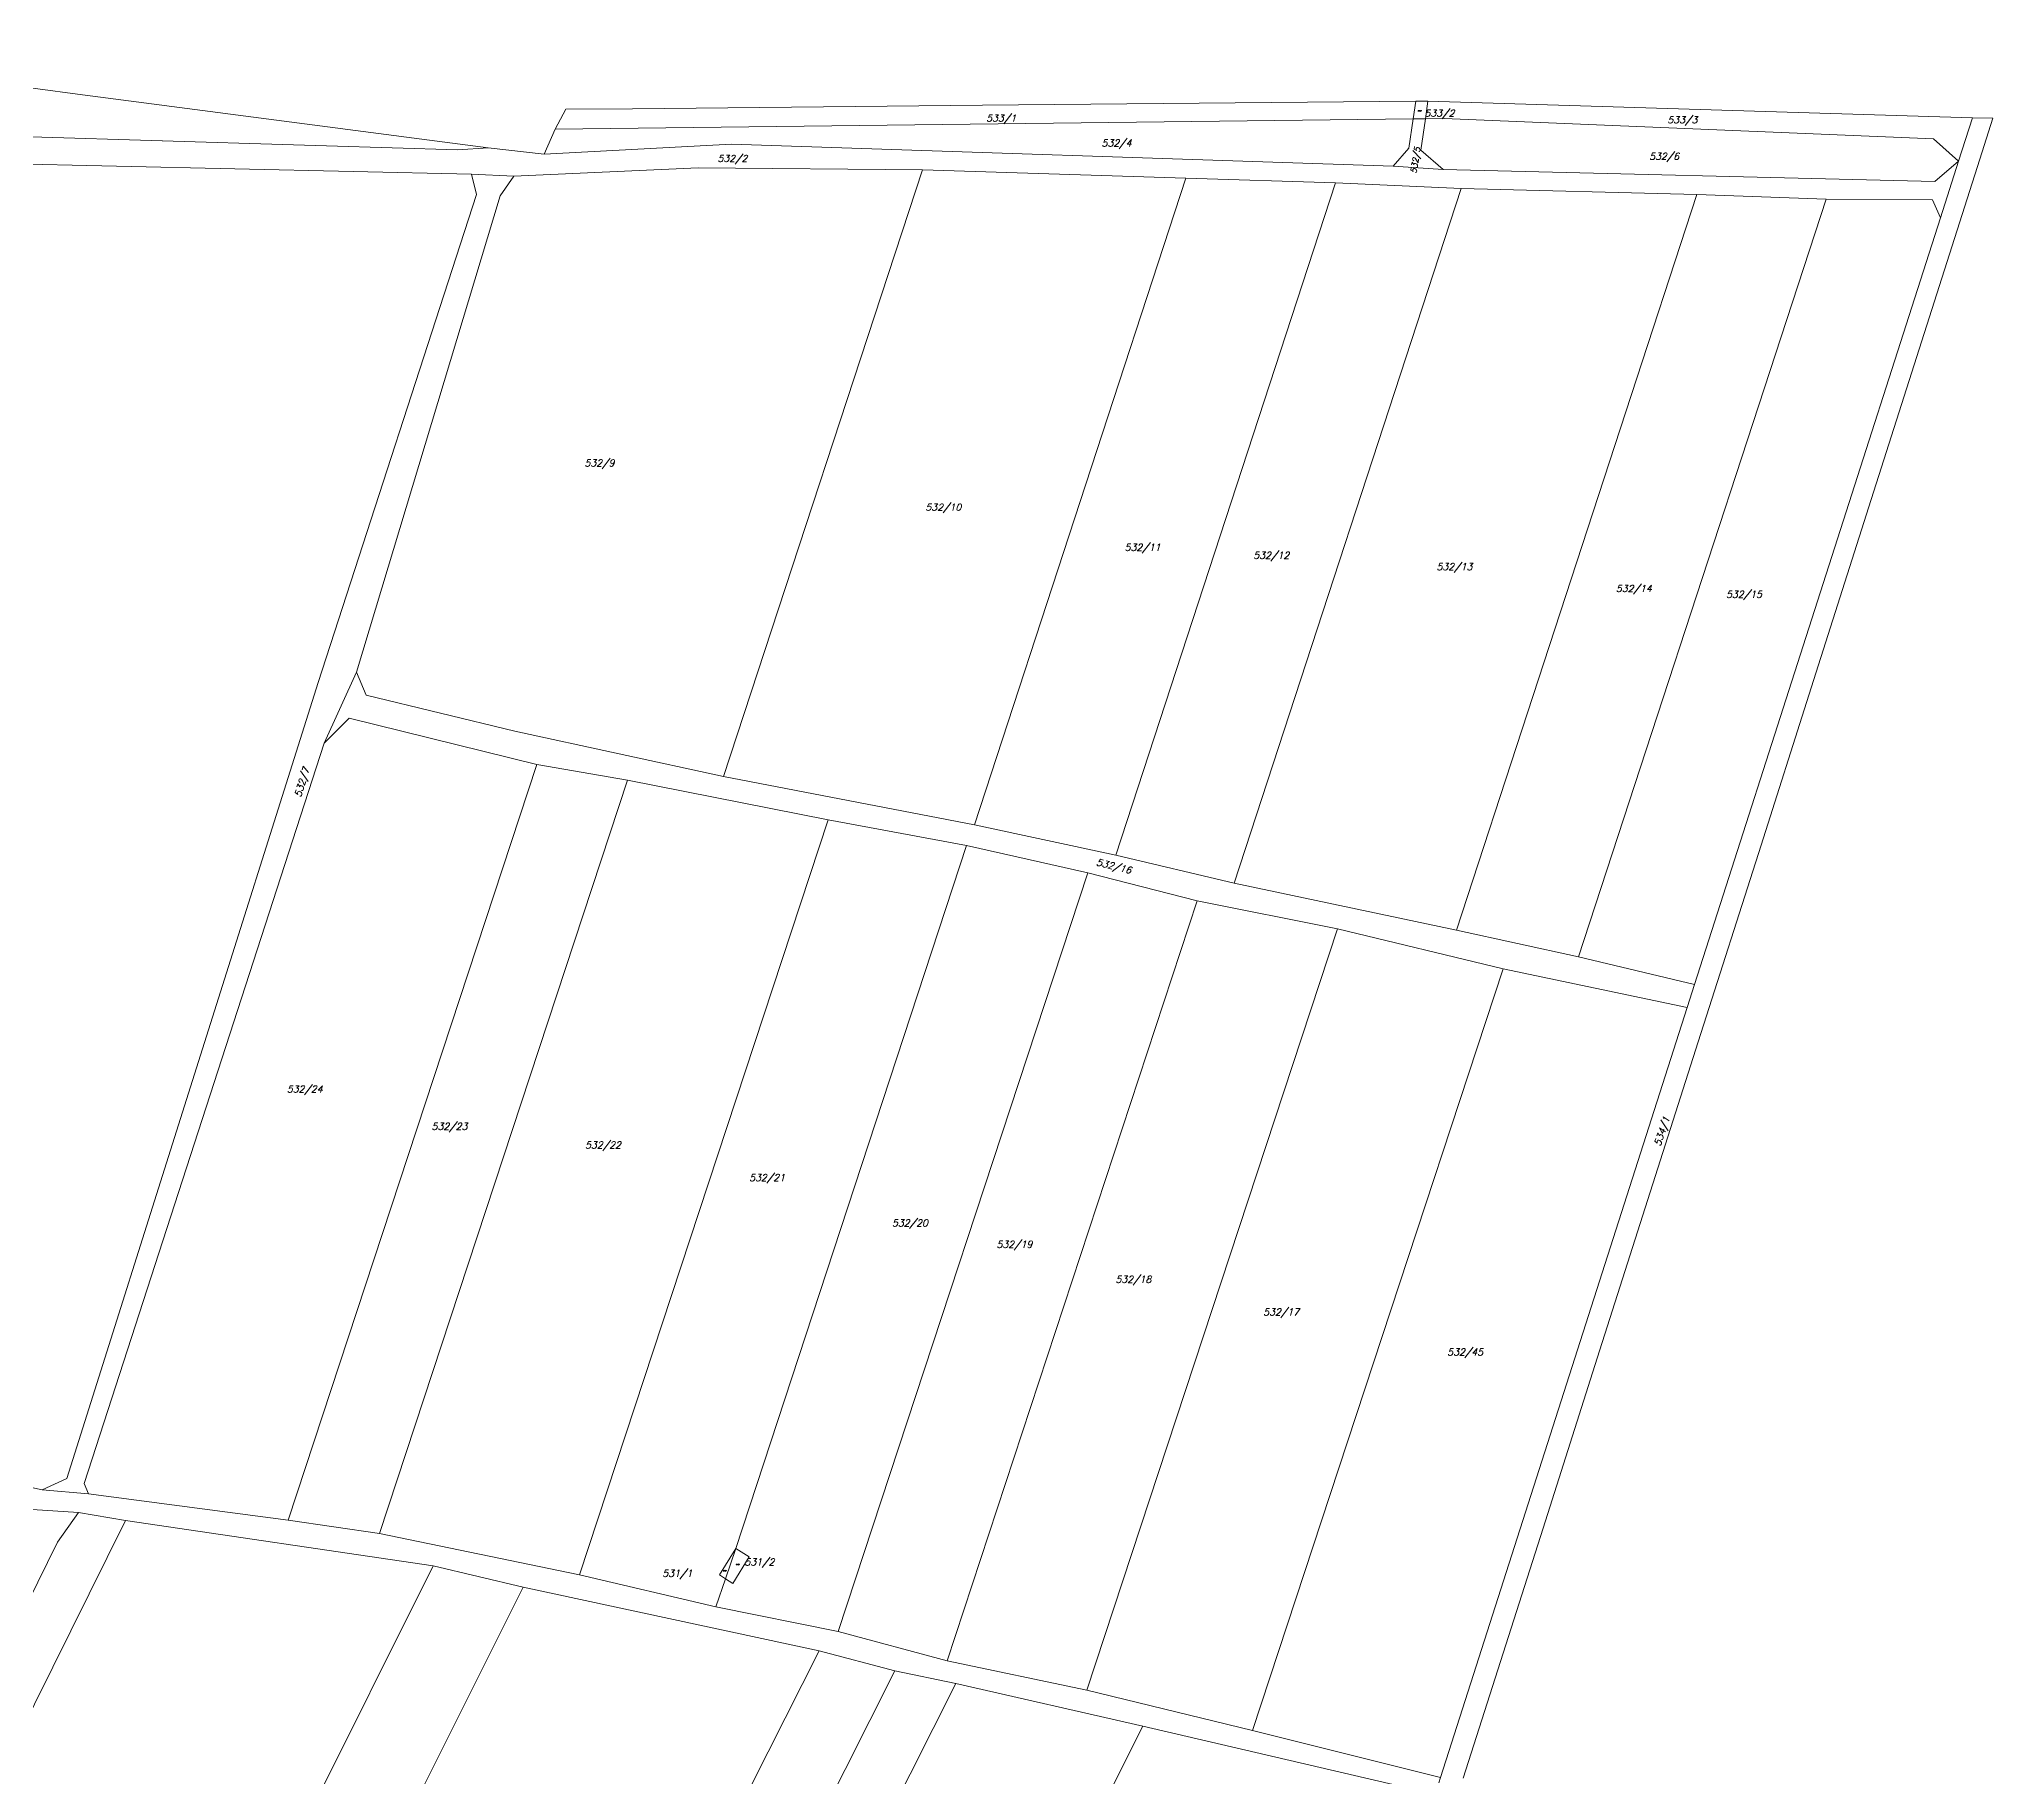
# Model space of a CAD drawing. Header units: millimetres. Extents: x -626414 to -622734, y -1174816 to -1171998.
# Drawn here: x -624904 to -624419.9, y -1172525.7 to -1172094.8 of the extents above; entities that cross this region are included whole.
import ezdxf
from ezdxf.enums import TextEntityAlignment as Align

# ---------------------------------------------------------------- set-up
doc = ezdxf.new("R2010")
doc.units = ezdxf.units.MM
doc.layers.add('Dobrinsko_hranice parcel', color=7, linetype='Continuous', lineweight=0)
doc.layers.add('Dobrinsko_parcelní čísla', color=7, linetype='Continuous', lineweight=0)
doc.styles.add('Style-ITALICS', font='ITALICS.shx')

msp = doc.modelspace()

# ---------------------------------------------------------------- linework, layer by layer
at = {"layer": 'Dobrinsko_hranice parcel', "color": 7, "linetype": 'Continuous', "lineweight": 13}
for p, q in [((-624894.55, -1172108.38), (-624995.25, -1172094.75)), ((-624894.55, -1172108.38), (-624792.76, -1172121.74)), ((-624776.16, -1172117.08), (-624773.46, -1172112.15)), ((-624773.46, -1172112.15), (-624757.01, -1172112)), ((-624670.24, -1172111.17), (-624757.01, -1172112)), ((-624670.24, -1172111.17), (-624562.9, -1172110.15)), ((-624562.9, -1172110.15), (-624563.54, -1172114.55)), ((-624562.9, -1172110.15), (-624559.87, -1172110.12)), ((-624559.87, -1172110.12), (-624560.5, -1172114.52)), ((-624559.87, -1172110.12), (-624424.94, -1172114.24)), ((-624778.91, -1172123.28), (-624776.16, -1172117.08)), ((-624776.16, -1172117.08), (-624563.54, -1172114.55)), ((-624563.54, -1172114.55), (-624564.59, -1172121.82)), ((-624563.54, -1172114.55), (-624560.5, -1172114.52)), ((-624560.5, -1172114.52), (-624561.62, -1172122.25)), ((-624560.5, -1172114.52), (-624555.82, -1172114.46)), ((-624555.82, -1172114.46), (-624434.61, -1172119.48)), ((-624424.94, -1172114.24), (-624428.36, -1172124.97)), ((-624424.94, -1172114.24), (-624419.87, -1172114.39)), ((-624419.87, -1172114.39), (-624423.11, -1172124.55)), ((-624800.24, -1172122.24), (-624927.8, -1172118.27)), ((-624792.76, -1172121.74), (-624800.24, -1172122.24)), ((-624792.76, -1172121.74), (-624778.91, -1172123.28)), ((-624732.47, -1172120.83), (-624778.91, -1172123.28)), ((-624568.45, -1172126.25), (-624732.47, -1172120.83)), ((-624564.59, -1172121.82), (-624568.45, -1172126.25)), ((-624561.62, -1172122.25), (-624556.08, -1172127.1)), ((-624434.61, -1172119.48), (-624428.36, -1172124.97)), ((-624796.86, -1172128.2), (-624921.95, -1172125.44)), ((-624786.42, -1172128.7), (-624740.71, -1172126.64)), ((-624740.71, -1172126.64), (-624685.14, -1172127.12)), ((-624685.14, -1172127.12), (-624734.41, -1172277.47)), ((-624685.14, -1172127.12), (-624619.87, -1172129.2)), ((-624568.45, -1172126.25), (-624556.08, -1172127.1)), ((-624434.27, -1172130.05), (-624556.08, -1172127.1)), ((-624450.01, -1172208.86), (-624423.11, -1172124.55)), ((-624428.36, -1172124.97), (-624434.27, -1172130.05)), ((-624428.36, -1172124.97), (-624432.87, -1172139.03)), ((-624786.42, -1172128.7), (-624796.86, -1172128.2)), ((-624796.86, -1172128.2), (-624795.64, -1172133.31)), ((-624789.81, -1172133.6), (-624786.42, -1172128.7)), ((-624619.87, -1172129.2), (-624672.2, -1172289.48)), ((-624582.78, -1172130.35), (-624637.2, -1172297.03)), ((-624619.87, -1172129.2), (-624582.78, -1172130.35)), ((-624551.63, -1172131.79), (-624607.85, -1172303.96)), ((-624582.78, -1172130.35), (-624551.63, -1172131.79)), ((-624551.63, -1172131.79), (-624493.21, -1172133.24)), ((-624795.64, -1172133.31), (-624834.89, -1172254.21)), ((-624825.38, -1172251.66), (-624789.81, -1172133.6)), ((-624493.21, -1172133.24), (-624552.77, -1172315.6)), ((-624461.23, -1172134.39), (-624522.56, -1172322.23)), ((-624493.21, -1172133.24), (-624461.23, -1172134.39)), ((-624461.23, -1172134.39), (-624434.88, -1172134.59)), ((-624434.88, -1172134.59), (-624432.87, -1172139.03)), ((-624432.87, -1172139.03), (-624493.78, -1172329.03)), ((-624450.01, -1172208.86), (-624465.49, -1172257.38)), ((-624833.35, -1172269.26), (-624825.38, -1172251.66)), ((-624822.97, -1172257.37), (-624825.38, -1172251.66)), ((-624834.89, -1172254.21), (-624897.13, -1172451.46)), ((-624786.17, -1172266.23), (-624822.97, -1172257.37)), ((-624477.34, -1172294.53), (-624465.49, -1172257.38)), ((-624833.35, -1172269.26), (-624827.22, -1172263.01)), ((-624827.22, -1172263.01), (-624780.68, -1172274.56)), ((-624734.41, -1172277.47), (-624786.17, -1172266.23)), ((-624892.85, -1172452.75), (-624833.35, -1172269.26)), ((-624842.31, -1172461.82), (-624780.68, -1172274.56)), ((-624780.68, -1172274.56), (-624758.26, -1172278.43)), ((-624758.26, -1172278.43), (-624819.71, -1172465.14)), ((-624758.26, -1172278.43), (-624708.52, -1172288.26)), ((-624672.2, -1172289.48), (-624734.41, -1172277.47)), ((-624708.52, -1172288.26), (-624770.08, -1172475.32)), ((-624708.52, -1172288.26), (-624674.22, -1172294.6)), ((-624637.2, -1172297.03), (-624672.2, -1172289.48)), ((-624674.22, -1172294.6), (-624731.41, -1172468.82)), ((-624674.22, -1172294.6), (-624644.19, -1172301.4)), ((-624492.9, -1172343.29), (-624477.34, -1172294.53)), ((-624644.19, -1172301.4), (-624706.05, -1172489.37)), ((-624644.19, -1172301.4), (-624617.02, -1172308.32)), ((-624607.85, -1172303.96), (-624637.2, -1172297.03)), ((-624552.77, -1172315.6), (-624607.85, -1172303.96)), ((-624617.02, -1172308.32), (-624679, -1172496.65)), ((-624617.02, -1172308.32), (-624582.28, -1172315.25)), ((-624582.28, -1172315.25), (-624644.4, -1172503.97)), ((-624582.28, -1172315.25), (-624541.24, -1172325.17)), ((-624522.56, -1172322.23), (-624552.77, -1172315.6)), ((-624541.24, -1172325.17), (-624603.37, -1172513.96)), ((-624541.24, -1172325.17), (-624495.6, -1172334.72)), ((-624493.78, -1172329.03), (-624522.56, -1172322.23)), ((-624493.78, -1172329.03), (-624495.6, -1172334.72)), ((-624495.6, -1172334.72), (-624556.79, -1172525.59)), ((-624511.64, -1172402.02), (-624492.9, -1172343.29)), ((-624517.91, -1172421.66), (-624511.64, -1172402.02)), ((-624531.34, -1172463.78), (-624517.91, -1172421.66)), ((-624903.26, -1172454.3), (-625018.56, -1172428.76)), ((-624897.13, -1172451.46), (-624903.26, -1172454.3)), ((-624891.77, -1172455.31), (-624903.26, -1172454.3)), ((-624891.77, -1172455.31), (-624892.85, -1172452.75)), ((-624842.31, -1172461.82), (-624891.77, -1172455.31)), ((-624905.73, -1172459.14), (-624894.23, -1172459.88)), ((-624894.23, -1172459.88), (-624899.5, -1172467.26)), ((-624894.23, -1172459.88), (-624882.58, -1172461.92)), ((-624970.64, -1172639.25), (-624882.58, -1172461.92)), ((-624882.58, -1172461.92), (-624806.41, -1172473.16)), ((-624819.71, -1172465.14), (-624842.31, -1172461.82)), ((-624770.08, -1172475.32), (-624819.71, -1172465.14)), ((-624551.12, -1172525.78), (-624531.34, -1172463.78)), ((-624899.5, -1172467.26), (-624978.39, -1172627.7)), ((-624735.45, -1172475.38), (-624731.41, -1172468.82)), ((-624731.41, -1172468.82), (-624733.96, -1172476.32)), ((-624731.41, -1172468.82), (-624728.11, -1172470.91)), ((-624912.26, -1172685.56), (-624806.41, -1172473.16)), ((-624806.41, -1172473.16), (-624784.08, -1172478.38)), ((-624736.32, -1172483.28), (-624770.08, -1172475.32)), ((-624733.96, -1172476.32), (-624735.45, -1172475.38)), ((-624728.11, -1172470.91), (-624732.15, -1172477.46)), ((-624784.08, -1172478.38), (-624894.98, -1172700.53)), ((-624784.08, -1172478.38), (-624710.75, -1172494.15)), ((-624733.96, -1172476.32), (-624736.32, -1172483.28)), ((-624732.15, -1172477.46), (-624733.96, -1172476.32)), ((-624706.05, -1172489.37), (-624736.32, -1172483.28)), ((-624679, -1172496.65), (-624706.05, -1172489.37)), ((-624840.4, -1172750.82), (-624710.75, -1172494.15)), ((-624710.75, -1172494.15), (-624691.98, -1172499.14)), ((-624691.98, -1172499.14), (-624826.04, -1172765.13)), ((-624691.98, -1172499.14), (-624676.9, -1172502.32)), ((-624644.4, -1172503.97), (-624679, -1172496.65)), ((-624815.37, -1172777.16), (-624676.9, -1172502.32)), ((-624676.9, -1172502.32), (-624630.52, -1172512.84)), ((-624603.37, -1172513.96), (-624644.4, -1172503.97)), ((-624630.52, -1172512.84), (-624780.46, -1172811.54)), ((-624630.52, -1172512.84), (-624558.59, -1172529.61)), ((-624556.79, -1172525.59), (-624603.37, -1172513.96)), ((-624556.79, -1172525.59), (-624557.2, -1172526.86))]:
    msp.add_line(p, q, dxfattribs=at)

# ---------------------------------------------------------------- texts
at = {"layer": 'Dobrinsko_parcelní čísla', "color": 7, "linetype": 'Continuous', "lineweight": 0, "style": 'Style-ITALICS'}
for s, height, p in [('533/2', 0.2, (-624561.95, -1172112.65)), ('533/2', 1.7, (-624557, -1172113.965)), ('533/1', 1.7, (-624665.63, -1172115.195)), ('533/3', 1.7, (-624496.82, -1172115.625)), ('532/4', 1.7, (-624637.02, -1172121.365)), ('532/2', 1.7, (-624732.21, -1172125.185)), ('532/6', 1.7, (-624501.34, -1172124.635)), ('532/9', 1.7, (-624765.17, -1172200.665)), ('532/10', 1.7, (-624679.95, -1172211.615)), ('532/11', 1.7, (-624630.58, -1172221.555)), ('532/12', 1.7, (-624598.69, -1172223.535)), ('532/13', 1.7, (-624553.31, -1172226.375)), ('532/14', 1.7, (-624508.85, -1172231.765)), ('532/15', 1.7, (-624481.56, -1172233.185)), ('532/24', 1.7, (-624838.2, -1172355.825)), ('532/23', 1.7, (-624802.31, -1172365.045)), ('532/22', 1.7, (-624764.29, -1172369.685)), ('532/21', 1.7, (-624723.63, -1172377.755)), ('532/20', 1.7, (-624688.23, -1172388.995)), ('532/19', 1.7, (-624662.34, -1172394.285)), ('532/18', 1.7, (-624632.86, -1172402.985)), ('532/17', 1.7, (-624596.24, -1172411.055)), ('532/45', 1.7, (-624550.63, -1172420.995)), ('531/1', 1.7, (-624745.87, -1172475.825)), ('531/2', 0.2, (-624730.92, -1172472.9)), ('531/2', 1.7, (-624725.52, -1172473.005))]:
    msp.add_text(s, height=height, dxfattribs=at).set_placement(p, align=Align.CENTER)
for s, height, rotation, p in [('532/5', 1.5, 81, (-624562.239, -1172124.928)), ('532/7', 1.7, 73, (-624838.083, -1172279.194)), ('532/16', 1.7, 346, (-624637.892, -1172300.552)), ('534/1', 1.7, 71, (-624501.088, -1172365.728)), ('531/1', 0.2, 3, (-624734.097, -1172474.439))]:
    msp.add_text(s, height=height, rotation=rotation, dxfattribs=at).set_placement(p, align=Align.CENTER)

doc.saveas('drawing.dxf')
